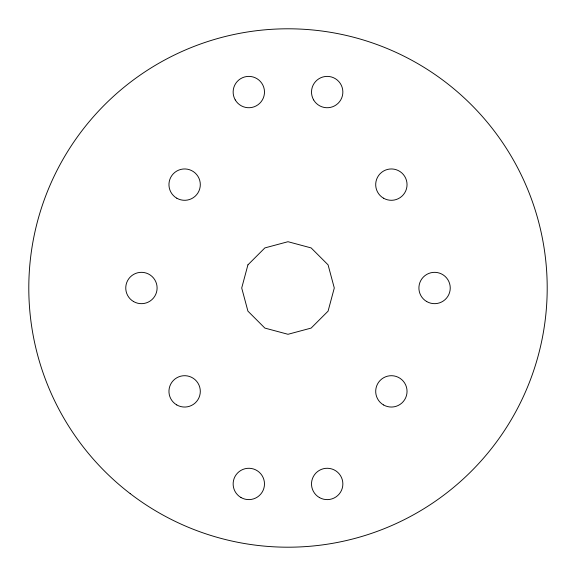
<?xml version="1.0" encoding="UTF-8"?>
<svg xmlns="http://www.w3.org/2000/svg" width="576" height="576" viewBox="0 0 576 576"><rect width="100%" height="100%" fill="white"/><g stroke="black" fill="none" stroke-linecap="round" stroke-linejoin="round"><path stroke-width="0.86" d="M247.918 264.859L241.711 288L247.918 311.141L264.859 328.082L288 334.289L311.141 328.082L328.082 311.141L334.289 288L328.082 264.859L311.141 247.918L288 241.711L264.859 247.918L247.918 264.859M130.212 493.639A259.2 259.2 0 0 0 544.982 321.833A259.2 259.2 0 0 0 188.806 48.528A259.2 259.2 0 0 0 130.212 493.639M176.789 198.202A15.674 15.674 0 0 0 200.304 184.63A15.674 15.674 0 0 0 176.789 171.05A15.674 15.674 0 0 0 176.789 198.202M176.789 404.95A15.674 15.674 0 0 0 200.304 391.37A15.674 15.674 0 0 0 176.789 377.798A15.674 15.674 0 0 0 176.789 404.95M383.537 198.202A15.674 15.674 0 0 0 407.045 184.63A15.674 15.674 0 0 0 383.537 171.05A15.674 15.674 0 0 0 383.537 198.202M383.537 404.95A15.674 15.674 0 0 0 407.045 391.37A15.674 15.674 0 0 0 383.537 377.798A15.674 15.674 0 0 0 383.537 404.95M133.589 301.572A15.674 15.674 0 0 0 157.104 288A15.674 15.674 0 0 0 133.589 274.428A15.674 15.674 0 0 0 133.589 301.572M426.737 301.572A15.674 15.674 0 0 0 450.245 288A15.674 15.674 0 0 0 426.737 274.428A15.674 15.674 0 0 0 426.737 301.572M313.61 99.893A15.674 15.674 0 0 0 340.762 99.893A15.674 15.674 0 0 0 327.19 76.385A15.674 15.674 0 0 0 313.61 99.893M235.238 99.893A15.674 15.674 0 0 0 262.39 99.893A15.674 15.674 0 0 0 248.81 76.385A15.674 15.674 0 0 0 235.238 99.893M240.977 497.52A15.674 15.674 0 0 0 264.485 483.941A15.674 15.674 0 0 0 240.977 470.369A15.674 15.674 0 0 0 240.977 497.52M319.349 497.52A15.674 15.674 0 0 0 342.864 483.941A15.674 15.674 0 0 0 319.349 470.369A15.674 15.674 0 0 0 319.349 497.52"/></g></svg>
